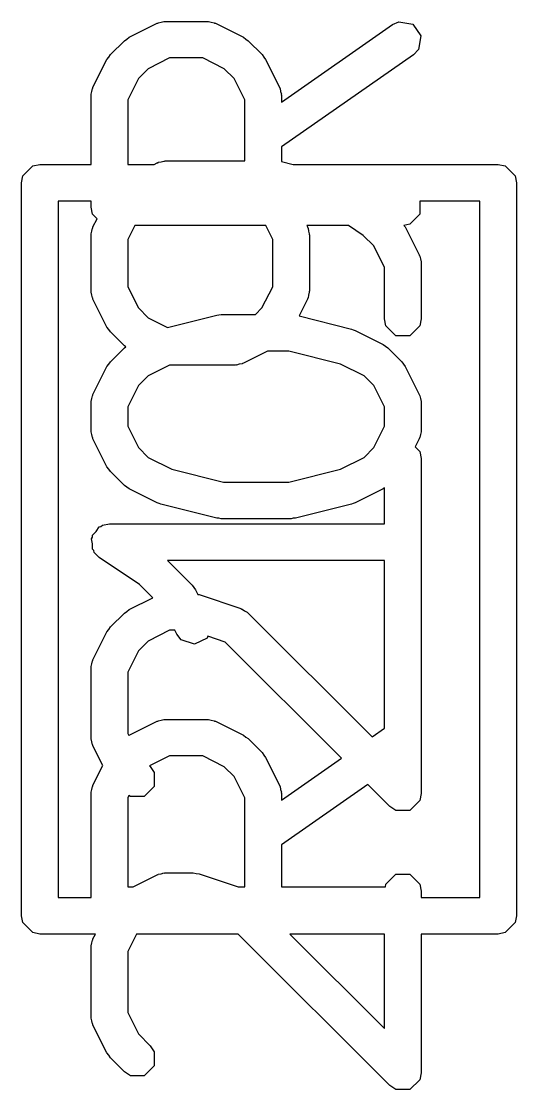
# Model space of a CAD drawing. Header units: inches. Extents: x -1.73 to 1.98, y -0.03 to 4.65.
# Drawn here: x -0.6998 to -0.6467, y 3.343 to 3.4578 of the extents above; entities that cross this region are included whole.
import ezdxf

# ---------------------------------------------------------------- set-up
doc = ezdxf.new("R2010")
doc.units = ezdxf.units.IN
doc.header["$MEASUREMENT"] = 0
doc.layers.add('BLACK', color=250, linetype='CONTINUOUS')

msp = doc.modelspace()

# ---------------------------------------------------------------- linework, layer by layer
at = {"layer": 'BLACK', "linetype": 'CONTINUOUS'}
for p, q in [((-0.68824, 3.45609), (-0.68524, 3.45759)), ((-0.68524, 3.45759), (-0.68514, 3.45761)), ((-0.68514, 3.45761), (-0.68511, 3.45764)), ((-0.68511, 3.45764), (-0.6848, 3.45771)), ((-0.6848, 3.45771), (-0.6845, 3.45779)), ((-0.6845, 3.45779), (-0.68446, 3.45778)), ((-0.68446, 3.45778), (-0.68436, 3.45779)), ((-0.68436, 3.45779), (-0.67986, 3.45779)), ((-0.67986, 3.45779), (-0.67976, 3.45778)), ((-0.67976, 3.45778), (-0.67972, 3.45779)), ((-0.67972, 3.45779), (-0.67942, 3.45771)), ((-0.67942, 3.45771), (-0.67911, 3.45764)), ((-0.67911, 3.45764), (-0.67907, 3.45761)), ((-0.67907, 3.45761), (-0.67898, 3.45759)), ((-0.67898, 3.45759), (-0.67598, 3.45609)), ((-0.67189, 3.44911), (-0.65999, 3.45744)), ((-0.65999, 3.45744), (-0.65929, 3.45775)), ((-0.65929, 3.45775), (-0.6578, 3.45749)), ((-0.6578, 3.45749), (-0.65694, 3.45625)), ((-0.68875, 3.45572), (-0.68849, 3.45589)), ((-0.68849, 3.45589), (-0.68824, 3.45609)), ((-0.67598, 3.45609), (-0.67573, 3.45589)), ((-0.67573, 3.45589), (-0.67547, 3.45572)), ((-0.65694, 3.45625), (-0.6572, 3.45477)), ((-0.69025, 3.45422), (-0.68875, 3.45572)), ((-0.67547, 3.45572), (-0.67397, 3.45422)), ((-0.6572, 3.45477), (-0.65773, 3.45421)), ((-0.69212, 3.45071), (-0.69062, 3.45371)), ((-0.69062, 3.45371), (-0.69043, 3.45396)), ((-0.69043, 3.45396), (-0.69025, 3.45422)), ((-0.68389, 3.45386), (-0.68619, 3.45271)), ((-0.68032, 3.45386), (-0.68389, 3.45386)), ((-0.67803, 3.45271), (-0.68032, 3.45386)), ((-0.67397, 3.45422), (-0.67379, 3.45396)), ((-0.67379, 3.45396), (-0.6736, 3.45371)), ((-0.6736, 3.45371), (-0.6721, 3.45071)), ((-0.65773, 3.45421), (-0.67189, 3.4443)), ((-0.68619, 3.45271), (-0.68724, 3.45166)), ((-0.67698, 3.45166), (-0.67803, 3.45271)), ((-0.68724, 3.45166), (-0.68839, 3.44936)), ((-0.67583, 3.44936), (-0.67698, 3.45166)), ((-0.69232, 3.44997), (-0.69224, 3.45027)), ((-0.69224, 3.45027), (-0.69218, 3.45058)), ((-0.69218, 3.45058), (-0.69215, 3.45061)), ((-0.69215, 3.45061), (-0.69212, 3.45071)), ((-0.6721, 3.45071), (-0.67207, 3.45061)), ((-0.67207, 3.45061), (-0.67204, 3.45058)), ((-0.67204, 3.45058), (-0.67198, 3.45027)), ((-0.67198, 3.45027), (-0.6719, 3.44997)), ((-0.69233, 3.44983), (-0.69231, 3.44992)), ((-0.69233, 3.44242), (-0.69233, 3.44983)), ((-0.69231, 3.44992), (-0.69232, 3.44997)), ((-0.68839, 3.44936), (-0.68839, 3.44242)), ((-0.67583, 3.4428), (-0.67583, 3.44936)), ((-0.6719, 3.44997), (-0.67191, 3.44992)), ((-0.67191, 3.44992), (-0.67189, 3.44983)), ((-0.67189, 3.44983), (-0.67189, 3.44911)), ((-0.67189, 3.4443), (-0.67189, 3.44274)), ((-0.69965, 3.44121), (-0.69859, 3.44227)), ((-0.69859, 3.44227), (-0.69783, 3.44242)), ((-0.69783, 3.44242), (-0.69233, 3.44242)), ((-0.68839, 3.44242), (-0.68557, 3.44242)), ((-0.68557, 3.44242), (-0.68524, 3.44259)), ((-0.68524, 3.44259), (-0.68514, 3.44261)), ((-0.68514, 3.44261), (-0.68511, 3.44265)), ((-0.68511, 3.44265), (-0.6848, 3.44271)), ((-0.6848, 3.44271), (-0.6845, 3.44279)), ((-0.6845, 3.44279), (-0.68446, 3.44278)), ((-0.68446, 3.44278), (-0.68436, 3.4428)), ((-0.68436, 3.4428), (-0.67583, 3.4428)), ((-0.67189, 3.44274), (-0.67188, 3.44274)), ((-0.67188, 3.44274), (-0.67062, 3.44242)), ((-0.67062, 3.44242), (-0.64862, 3.44242)), ((-0.64862, 3.44242), (-0.64787, 3.44227)), ((-0.64787, 3.44227), (-0.6468, 3.44121)), ((-0.6998, 3.44045), (-0.69965, 3.44121)), ((-0.6468, 3.44121), (-0.64665, 3.44045)), ((-0.6998, 3.36171), (-0.6998, 3.44045)), ((-0.64665, 3.44045), (-0.64665, 3.36171)), ((-0.69587, 3.43848), (-0.69587, 3.36368)), ((-0.69233, 3.43848), (-0.69587, 3.43848)), ((-0.69233, 3.43783), (-0.69233, 3.43848)), ((-0.69218, 3.43707), (-0.69233, 3.43783)), ((-0.65704, 3.43848), (-0.65704, 3.43707)), ((-0.65059, 3.43848), (-0.65704, 3.43848)), ((-0.65059, 3.36368), (-0.65059, 3.43848)), ((-0.69168, 3.43658), (-0.69218, 3.43707)), ((-0.69212, 3.43571), (-0.69168, 3.43658)), ((-0.65704, 3.43707), (-0.65811, 3.43601)), ((-0.69232, 3.43497), (-0.69224, 3.43527)), ((-0.69224, 3.43527), (-0.69218, 3.43558)), ((-0.69218, 3.43558), (-0.69215, 3.43561)), ((-0.69215, 3.43561), (-0.69212, 3.43571)), ((-0.68764, 3.43586), (-0.68839, 3.43436)), ((-0.67358, 3.43586), (-0.68764, 3.43586)), ((-0.67283, 3.43436), (-0.67358, 3.43586)), ((-0.66471, 3.43586), (-0.66918, 3.43586)), ((-0.66918, 3.43586), (-0.6691, 3.43571)), ((-0.6691, 3.43571), (-0.66907, 3.43561)), ((-0.66907, 3.43561), (-0.66904, 3.43558)), ((-0.66904, 3.43558), (-0.66898, 3.43527)), ((-0.66898, 3.43527), (-0.6689, 3.43497)), ((-0.66312, 3.4348), (-0.66471, 3.43586)), ((-0.65811, 3.43601), (-0.65874, 3.43588)), ((-0.65874, 3.43588), (-0.6586, 3.43571)), ((-0.6586, 3.43571), (-0.6571, 3.43271)), ((-0.69233, 3.43483), (-0.69231, 3.43493)), ((-0.69233, 3.42883), (-0.69233, 3.43483)), ((-0.69231, 3.43493), (-0.69232, 3.43497)), ((-0.68839, 3.43436), (-0.68839, 3.42929)), ((-0.67283, 3.42929), (-0.67283, 3.43436)), ((-0.6689, 3.43497), (-0.66891, 3.43493)), ((-0.66891, 3.43493), (-0.66889, 3.43483)), ((-0.66889, 3.43483), (-0.66889, 3.42883)), ((-0.66198, 3.43366), (-0.66312, 3.4348)), ((-0.66083, 3.43136), (-0.66198, 3.43366)), ((-0.6571, 3.43271), (-0.65708, 3.43261)), ((-0.65708, 3.43261), (-0.65704, 3.43258)), ((-0.65704, 3.43258), (-0.65698, 3.43227)), ((-0.65698, 3.43227), (-0.6569, 3.43197)), ((-0.6569, 3.43197), (-0.65691, 3.43193)), ((-0.65691, 3.43193), (-0.65689, 3.43183)), ((-0.65689, 3.43183), (-0.65689, 3.42583)), ((-0.66083, 3.42583), (-0.66083, 3.43136)), ((-0.69231, 3.42873), (-0.69233, 3.42883)), ((-0.69232, 3.42869), (-0.69231, 3.42873)), ((-0.69224, 3.42839), (-0.69232, 3.42869)), ((-0.69218, 3.42808), (-0.69224, 3.42839)), ((-0.68839, 3.42929), (-0.68724, 3.427)), ((-0.67398, 3.427), (-0.67283, 3.42929)), ((-0.66898, 3.42839), (-0.66904, 3.42808)), ((-0.6689, 3.42869), (-0.66898, 3.42839)), ((-0.66889, 3.42883), (-0.66891, 3.42873)), ((-0.66891, 3.42873), (-0.6689, 3.42869)), ((-0.69215, 3.42804), (-0.69218, 3.42808)), ((-0.69212, 3.42795), (-0.69215, 3.42804)), ((-0.69062, 3.42495), (-0.69212, 3.42795)), ((-0.6691, 3.42795), (-0.67, 3.42614)), ((-0.66907, 3.42804), (-0.6691, 3.42795)), ((-0.66904, 3.42808), (-0.66907, 3.42804)), ((-0.68724, 3.427), (-0.68619, 3.42595)), ((-0.68413, 3.42492), (-0.67884, 3.42624)), ((-0.67884, 3.42624), (-0.6786, 3.42625)), ((-0.6786, 3.42625), (-0.67836, 3.4263)), ((-0.67836, 3.4263), (-0.67468, 3.4263)), ((-0.67468, 3.4263), (-0.67398, 3.427)), ((-0.67, 3.42614), (-0.66438, 3.42474)), ((-0.69043, 3.4247), (-0.69062, 3.42495)), ((-0.68619, 3.42595), (-0.68413, 3.42492)), ((-0.66068, 3.42508), (-0.66083, 3.42583)), ((-0.65962, 3.42401), (-0.66068, 3.42508)), ((-0.65704, 3.42508), (-0.65811, 3.42401)), ((-0.65689, 3.42583), (-0.65704, 3.42508)), ((-0.69025, 3.42444), (-0.69043, 3.4247)), ((-0.68875, 3.42294), (-0.69025, 3.42444)), ((-0.66438, 3.42474), (-0.66419, 3.42465)), ((-0.66419, 3.42465), (-0.66398, 3.42459)), ((-0.66398, 3.42459), (-0.66098, 3.42309)), ((-0.65811, 3.42401), (-0.65962, 3.42401)), ((-0.69025, 3.42122), (-0.68875, 3.42272)), ((-0.68859, 3.42283), (-0.68875, 3.42294)), ((-0.68875, 3.42272), (-0.68859, 3.42283)), ((-0.66098, 3.42309), (-0.66073, 3.4229)), ((-0.66073, 3.4229), (-0.66047, 3.42272)), ((-0.66047, 3.42272), (-0.65897, 3.42122)), ((-0.6734, 3.42236), (-0.67598, 3.42107)), ((-0.6711, 3.42236), (-0.6734, 3.42236)), ((-0.66555, 3.42097), (-0.6711, 3.42236)), ((-0.69212, 3.41771), (-0.69062, 3.42071)), ((-0.69062, 3.42071), (-0.69043, 3.42096)), ((-0.69043, 3.42096), (-0.69025, 3.42122)), ((-0.68389, 3.42086), (-0.68619, 3.41971)), ((-0.67686, 3.42086), (-0.68389, 3.42086)), ((-0.67676, 3.42088), (-0.67686, 3.42086)), ((-0.67672, 3.42087), (-0.67676, 3.42088)), ((-0.67642, 3.42095), (-0.67672, 3.42087)), ((-0.67611, 3.42101), (-0.67642, 3.42095)), ((-0.67607, 3.42104), (-0.67611, 3.42101)), ((-0.67598, 3.42107), (-0.67607, 3.42104)), ((-0.66303, 3.41971), (-0.66555, 3.42097)), ((-0.65897, 3.42122), (-0.65879, 3.42096)), ((-0.65879, 3.42096), (-0.6586, 3.42071)), ((-0.6586, 3.42071), (-0.6571, 3.41771)), ((-0.68619, 3.41971), (-0.68724, 3.41866)), ((-0.66198, 3.41866), (-0.66303, 3.41971)), ((-0.68724, 3.41866), (-0.68839, 3.41637)), ((-0.66083, 3.41637), (-0.66198, 3.41866)), ((-0.69233, 3.41683), (-0.69231, 3.41693)), ((-0.69233, 3.41383), (-0.69233, 3.41683)), ((-0.69232, 3.41697), (-0.69224, 3.41727)), ((-0.69231, 3.41693), (-0.69232, 3.41697)), ((-0.69224, 3.41727), (-0.69218, 3.41758)), ((-0.69218, 3.41758), (-0.69215, 3.41762)), ((-0.69215, 3.41762), (-0.69212, 3.41771)), ((-0.6571, 3.41771), (-0.65708, 3.41762)), ((-0.65708, 3.41762), (-0.65704, 3.41758)), ((-0.65704, 3.41758), (-0.65698, 3.41727)), ((-0.65698, 3.41727), (-0.6569, 3.41697)), ((-0.6569, 3.41697), (-0.65691, 3.41693)), ((-0.65691, 3.41693), (-0.65689, 3.41683)), ((-0.65689, 3.41683), (-0.65689, 3.41383)), ((-0.68839, 3.41637), (-0.68839, 3.4143)), ((-0.66083, 3.4143), (-0.66083, 3.41637)), ((-0.69231, 3.41373), (-0.69233, 3.41383)), ((-0.69232, 3.41369), (-0.69231, 3.41373)), ((-0.69224, 3.41339), (-0.69232, 3.41369)), ((-0.69218, 3.41308), (-0.69224, 3.41339)), ((-0.68839, 3.4143), (-0.68724, 3.412)), ((-0.66198, 3.412), (-0.66083, 3.4143)), ((-0.65698, 3.41339), (-0.65704, 3.41308)), ((-0.6569, 3.41369), (-0.65698, 3.41339)), ((-0.65689, 3.41383), (-0.65691, 3.41373)), ((-0.65691, 3.41373), (-0.6569, 3.41369)), ((-0.69215, 3.41305), (-0.69218, 3.41308)), ((-0.69212, 3.41295), (-0.69215, 3.41305)), ((-0.69062, 3.40995), (-0.69212, 3.41295)), ((-0.6571, 3.41295), (-0.65754, 3.41208)), ((-0.65708, 3.41305), (-0.6571, 3.41295)), ((-0.65704, 3.41308), (-0.65708, 3.41305)), ((-0.68724, 3.412), (-0.68619, 3.41095)), ((-0.66303, 3.41095), (-0.66198, 3.412)), ((-0.65754, 3.41208), (-0.65704, 3.41158)), ((-0.65704, 3.41158), (-0.65689, 3.41083)), ((-0.69043, 3.4097), (-0.69062, 3.40995)), ((-0.68619, 3.41095), (-0.68367, 3.40969)), ((-0.66555, 3.40969), (-0.66303, 3.41095)), ((-0.65689, 3.41083), (-0.65689, 3.39433)), ((-0.69025, 3.40944), (-0.69043, 3.4097)), ((-0.68875, 3.40794), (-0.69025, 3.40944)), ((-0.68367, 3.40969), (-0.67812, 3.4083)), ((-0.6711, 3.4083), (-0.66555, 3.40969)), ((-0.68849, 3.40776), (-0.68875, 3.40794)), ((-0.68824, 3.40757), (-0.68849, 3.40776)), ((-0.67812, 3.4083), (-0.6711, 3.4083)), ((-0.66083, 3.40769), (-0.66098, 3.40757)), ((-0.66083, 3.4038), (-0.66083, 3.40769)), ((-0.68524, 3.40607), (-0.68824, 3.40757)), ((-0.66098, 3.40757), (-0.66398, 3.40607)), ((-0.68503, 3.40601), (-0.68524, 3.40607)), ((-0.68484, 3.40592), (-0.68503, 3.40601)), ((-0.67884, 3.40442), (-0.68484, 3.40592)), ((-0.66438, 3.40592), (-0.67038, 3.40442)), ((-0.66419, 3.40601), (-0.66438, 3.40592)), ((-0.66398, 3.40607), (-0.66419, 3.40601)), ((-0.6786, 3.40441), (-0.67884, 3.40442)), ((-0.67836, 3.40436), (-0.6786, 3.40441)), ((-0.67086, 3.40436), (-0.67836, 3.40436)), ((-0.67062, 3.40441), (-0.67086, 3.40436)), ((-0.67038, 3.40442), (-0.67062, 3.40441)), ((-0.69177, 3.40299), (-0.69145, 3.40347)), ((-0.69145, 3.40347), (-0.69126, 3.40351)), ((-0.69126, 3.40351), (-0.69111, 3.40365)), ((-0.69111, 3.40365), (-0.69036, 3.4038)), ((-0.69036, 3.4038), (-0.66083, 3.4038)), ((-0.69229, 3.40221), (-0.69218, 3.40238)), ((-0.69218, 3.40165), (-0.69229, 3.40221)), ((-0.69218, 3.40259), (-0.69177, 3.40299)), ((-0.69218, 3.40238), (-0.69218, 3.40259)), ((-0.69218, 3.40108), (-0.69218, 3.40165)), ((-0.69203, 3.40094), (-0.69218, 3.40108)), ((-0.69199, 3.40074), (-0.69203, 3.40094)), ((-0.69145, 3.40019), (-0.69199, 3.40074)), ((-0.68711, 3.3973), (-0.69145, 3.40019)), ((-0.66083, 3.39986), (-0.68411, 3.39986)), ((-0.68411, 3.39986), (-0.68147, 3.39723)), ((-0.66083, 3.39433), (-0.66083, 3.39986)), ((-0.68568, 3.39587), (-0.68711, 3.3973)), ((-0.68147, 3.39723), (-0.68129, 3.39696)), ((-0.68129, 3.39696), (-0.6811, 3.39671)), ((-0.6811, 3.39671), (-0.68085, 3.39622)), ((-0.68085, 3.39622), (-0.68074, 3.3962)), ((-0.68074, 3.3962), (-0.67624, 3.3947)), ((-0.68824, 3.39459), (-0.68568, 3.39587)), ((-0.69025, 3.39273), (-0.68875, 3.39423)), ((-0.68875, 3.39423), (-0.68849, 3.3944)), ((-0.68849, 3.3944), (-0.68824, 3.39459)), ((-0.67624, 3.3947), (-0.67615, 3.39465)), ((-0.67615, 3.39465), (-0.67611, 3.39465)), ((-0.67611, 3.39465), (-0.67584, 3.39448)), ((-0.67584, 3.39448), (-0.67557, 3.39432)), ((-0.67557, 3.39432), (-0.67555, 3.39428)), ((-0.67555, 3.39428), (-0.67547, 3.39423)), ((-0.67547, 3.39423), (-0.66217, 3.38092)), ((-0.66083, 3.38186), (-0.66083, 3.39433)), ((-0.65689, 3.39433), (-0.65689, 3.37484)), ((-0.69043, 3.39246), (-0.69025, 3.39273)), ((-0.69212, 3.38921), (-0.69062, 3.39221)), ((-0.69062, 3.39221), (-0.69043, 3.39246)), ((-0.68389, 3.39237), (-0.68619, 3.39122)), ((-0.68333, 3.39237), (-0.68389, 3.39237)), ((-0.68312, 3.39195), (-0.68333, 3.39237)), ((-0.68265, 3.39135), (-0.68312, 3.39195)), ((-0.67981, 3.39174), (-0.67987, 3.39154)), ((-0.67792, 3.39111), (-0.67981, 3.39174)), ((-0.68619, 3.39122), (-0.68724, 3.39017)), ((-0.68122, 3.39087), (-0.68265, 3.39135)), ((-0.67987, 3.39154), (-0.68122, 3.39087)), ((-0.66544, 3.37863), (-0.67792, 3.39111)), ((-0.68724, 3.39017), (-0.68839, 3.38787)), ((-0.69233, 3.38833), (-0.69231, 3.38843)), ((-0.69233, 3.38084), (-0.69233, 3.38833)), ((-0.69232, 3.38847), (-0.69224, 3.38878)), ((-0.69231, 3.38843), (-0.69232, 3.38847)), ((-0.69224, 3.38878), (-0.69218, 3.38909)), ((-0.69218, 3.38909), (-0.69215, 3.38912)), ((-0.69215, 3.38912), (-0.69212, 3.38921)), ((-0.68839, 3.38787), (-0.68839, 3.3813)), ((-0.68824, 3.3811), (-0.68524, 3.3826)), ((-0.68524, 3.3826), (-0.68514, 3.38262)), ((-0.68514, 3.38262), (-0.68511, 3.38265)), ((-0.68511, 3.38265), (-0.6848, 3.38272)), ((-0.6848, 3.38272), (-0.6845, 3.3828)), ((-0.6845, 3.3828), (-0.68446, 3.38278)), ((-0.68446, 3.38278), (-0.68436, 3.3828)), ((-0.68436, 3.3828), (-0.67986, 3.3828)), ((-0.67986, 3.3828), (-0.67976, 3.38278)), ((-0.67976, 3.38278), (-0.67972, 3.3828)), ((-0.67972, 3.3828), (-0.67942, 3.38272)), ((-0.67942, 3.38272), (-0.67911, 3.38265)), ((-0.67911, 3.38265), (-0.67907, 3.38262)), ((-0.67907, 3.38262), (-0.67898, 3.3826)), ((-0.67898, 3.3826), (-0.67598, 3.3811)), ((-0.68839, 3.3813), (-0.68827, 3.38107)), ((-0.66217, 3.38092), (-0.66083, 3.38186)), ((-0.69231, 3.38074), (-0.69233, 3.38084)), ((-0.69232, 3.3807), (-0.69231, 3.38074)), ((-0.69224, 3.38039), (-0.69232, 3.3807)), ((-0.69218, 3.38008), (-0.69224, 3.38039)), ((-0.69215, 3.38005), (-0.69218, 3.38008)), ((-0.68827, 3.38107), (-0.68824, 3.3811)), ((-0.67598, 3.3811), (-0.67573, 3.3809)), ((-0.67573, 3.3809), (-0.67547, 3.38073)), ((-0.67547, 3.38073), (-0.67397, 3.37923)), ((-0.69212, 3.37995), (-0.69215, 3.38005)), ((-0.69106, 3.37784), (-0.69212, 3.37995)), ((-0.67397, 3.37923), (-0.67379, 3.37897)), ((-0.67379, 3.37897), (-0.6736, 3.37872)), ((-0.69212, 3.37572), (-0.69106, 3.37784)), ((-0.68389, 3.37887), (-0.68604, 3.3778)), ((-0.68604, 3.3778), (-0.68597, 3.37773)), ((-0.68032, 3.37887), (-0.68389, 3.37887)), ((-0.67803, 3.37772), (-0.68032, 3.37887)), ((-0.6736, 3.37872), (-0.6721, 3.37572)), ((-0.67189, 3.37412), (-0.66544, 3.37863)), ((-0.68597, 3.37773), (-0.68554, 3.37709)), ((-0.68554, 3.37709), (-0.68554, 3.37558)), ((-0.67698, 3.37667), (-0.67803, 3.37772)), ((-0.67583, 3.37437), (-0.67698, 3.37667)), ((-0.69224, 3.37528), (-0.69218, 3.37559)), ((-0.69218, 3.37559), (-0.69215, 3.37562)), ((-0.69215, 3.37562), (-0.69212, 3.37572)), ((-0.68554, 3.37558), (-0.68661, 3.37452)), ((-0.6721, 3.37572), (-0.67207, 3.37562)), ((-0.67207, 3.37562), (-0.67204, 3.37559)), ((-0.67204, 3.37559), (-0.67198, 3.37528)), ((-0.66262, 3.37581), (-0.67189, 3.36931)), ((-0.66025, 3.37344), (-0.66262, 3.37581)), ((-0.69233, 3.37484), (-0.69231, 3.37493)), ((-0.69233, 3.36368), (-0.69233, 3.37484)), ((-0.69232, 3.37498), (-0.69224, 3.37528)), ((-0.69231, 3.37493), (-0.69232, 3.37498)), ((-0.68827, 3.37462), (-0.68839, 3.37437)), ((-0.68839, 3.37437), (-0.68839, 3.36481)), ((-0.68811, 3.37452), (-0.68827, 3.37462)), ((-0.68661, 3.37452), (-0.68811, 3.37452)), ((-0.67583, 3.36481), (-0.67583, 3.37437)), ((-0.67198, 3.37528), (-0.6719, 3.37498)), ((-0.6719, 3.37498), (-0.67191, 3.37493)), ((-0.67191, 3.37493), (-0.67189, 3.37484)), ((-0.67189, 3.37484), (-0.67189, 3.37412)), ((-0.65689, 3.37484), (-0.65704, 3.37408)), ((-0.65962, 3.37302), (-0.66025, 3.37344)), ((-0.65704, 3.37408), (-0.65811, 3.37302)), ((-0.65811, 3.37302), (-0.65962, 3.37302)), ((-0.67189, 3.36931), (-0.67189, 3.36481)), ((-0.68446, 3.36629), (-0.68436, 3.36631)), ((-0.68436, 3.36631), (-0.68136, 3.36631)), ((-0.68136, 3.36631), (-0.68105, 3.36624)), ((-0.68782, 3.36481), (-0.68524, 3.3661)), ((-0.68524, 3.3661), (-0.68514, 3.36612)), ((-0.68514, 3.36612), (-0.68511, 3.36616)), ((-0.68511, 3.36616), (-0.6848, 3.36622)), ((-0.6848, 3.36622), (-0.6845, 3.3663)), ((-0.6845, 3.3663), (-0.68446, 3.36629)), ((-0.68105, 3.36624), (-0.68074, 3.3662)), ((-0.68074, 3.3662), (-0.67654, 3.36481)), ((-0.66068, 3.36509), (-0.65962, 3.36616)), ((-0.65962, 3.36616), (-0.65811, 3.36616)), ((-0.65811, 3.36616), (-0.65704, 3.36509)), ((-0.68839, 3.36481), (-0.68782, 3.36481)), ((-0.67654, 3.36481), (-0.67583, 3.36481)), ((-0.67189, 3.36481), (-0.66074, 3.36481)), ((-0.66074, 3.36481), (-0.66068, 3.36509)), ((-0.65704, 3.36509), (-0.65689, 3.36434)), ((-0.65689, 3.36434), (-0.65689, 3.36368)), ((-0.69587, 3.36368), (-0.69233, 3.36368)), ((-0.65689, 3.36368), (-0.65059, 3.36368)), ((-0.69965, 3.36096), (-0.6998, 3.36171)), ((-0.64665, 3.36171), (-0.6468, 3.36096)), ((-0.69859, 3.35989), (-0.69965, 3.36096)), ((-0.6468, 3.36096), (-0.64787, 3.35989)), ((-0.69783, 3.35974), (-0.69859, 3.35989)), ((-0.69186, 3.35974), (-0.69783, 3.35974)), ((-0.69212, 3.35922), (-0.69186, 3.35974)), ((-0.68745, 3.35974), (-0.68839, 3.35787)), ((-0.67655, 3.35974), (-0.68745, 3.35974)), ((-0.66025, 3.34345), (-0.67655, 3.35974)), ((-0.67098, 3.35974), (-0.66083, 3.34959)), ((-0.66083, 3.35974), (-0.67098, 3.35974)), ((-0.66083, 3.34959), (-0.66083, 3.35974)), ((-0.64862, 3.35974), (-0.65689, 3.35974)), ((-0.65689, 3.35974), (-0.65689, 3.34484)), ((-0.64787, 3.35989), (-0.64862, 3.35974)), ((-0.69233, 3.35834), (-0.69231, 3.35843)), ((-0.69233, 3.35084), (-0.69233, 3.35834)), ((-0.69232, 3.35848), (-0.69224, 3.35878)), ((-0.69231, 3.35843), (-0.69232, 3.35848)), ((-0.69224, 3.35878), (-0.69218, 3.35909)), ((-0.69218, 3.35909), (-0.69215, 3.35912)), ((-0.69215, 3.35912), (-0.69212, 3.35922)), ((-0.68839, 3.35787), (-0.68839, 3.3513)), ((-0.69231, 3.35074), (-0.69233, 3.35084)), ((-0.69232, 3.3507), (-0.69231, 3.35074)), ((-0.69224, 3.3504), (-0.69232, 3.3507)), ((-0.69218, 3.35009), (-0.69224, 3.3504)), ((-0.68839, 3.3513), (-0.68724, 3.34901)), ((-0.69215, 3.35005), (-0.69218, 3.35009)), ((-0.69212, 3.34996), (-0.69215, 3.35005)), ((-0.69062, 3.34696), (-0.69212, 3.34996)), ((-0.68724, 3.34901), (-0.68597, 3.34773)), ((-0.69043, 3.34671), (-0.69062, 3.34696)), ((-0.68597, 3.34773), (-0.68554, 3.34709)), ((-0.68554, 3.34709), (-0.68554, 3.34559)), ((-0.69025, 3.34645), (-0.69043, 3.34671)), ((-0.68875, 3.34495), (-0.69025, 3.34645)), ((-0.68811, 3.34452), (-0.68875, 3.34495)), ((-0.68661, 3.34452), (-0.68811, 3.34452)), ((-0.68554, 3.34559), (-0.68661, 3.34452)), ((-0.65689, 3.34484), (-0.65704, 3.34409)), ((-0.65962, 3.34302), (-0.66025, 3.34345)), ((-0.65704, 3.34409), (-0.65811, 3.34302)), ((-0.65811, 3.34302), (-0.65962, 3.34302))]:
    msp.add_line(p, q, dxfattribs=at)

doc.saveas('drawing.dxf')
